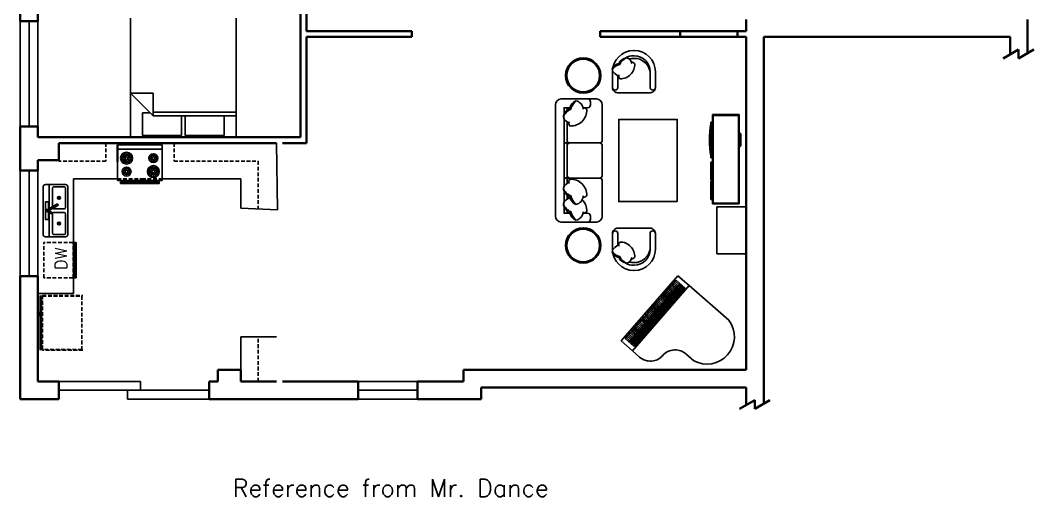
# Model space of a CAD drawing. Header units: millimetres. Extents: x -13274 to 77127, y -114744 to 1151.
# Drawn here: x 9055 to 26339, y -87446 to -79314 of the extents above; entities that cross this region are included whole.
import ezdxf

# ---------------------------------------------------------------- set-up
doc = ezdxf.new("R2010")
doc.units = ezdxf.units.MM
doc.header["$LTSCALE"] = 5
doc.linetypes.add('HIDDENX2', pattern=[19.05, 12.7, -6.35])
for name, color, linetype in [('Bed', 4, 'Continuous'), ('CLoset', 1, 'Continuous'), ('Countertop', 1, 'Continuous'), ('Countertop Hidden', 1, 'HIDDENX2'), ('Dishwasher', 4, 'HIDDENX2'), ('Living Space', 4, 'Continuous'), ('Oven', 4, 'Continuous'), ('Refrigerator', 1, 'Continuous'), ('Refrigerator Hidden', 1, 'HIDDENX2'), ('Sink', 4, 'Continuous'), ('Storage', 1, 'Continuous'), ('Stove', 4, 'Continuous'), ('text', 1, 'Continuous'), ('Upper Cabinet', 1, 'HIDDENX2'), ('Windows', 1, 'Continuous')]:
    doc.layers.add(name, color=color, linetype=linetype)
doc.layers.add('Wall', color=7, linetype='Continuous', lineweight=35)
doc.styles.add('Roman', font='romans')

# ---------------------------------------------------------------- blocks, each defined once
blk = doc.blocks.new('Faucet - single handle top')
for p, q in [((0.08, -0.26), (-2.26, -4.34)), ((-2.26, -4.34), (-1.37, -4.79)), ((-1.37, -4.79), (0.55, -0.5)), ((-0.06, -1.9), (3.57, -8.18)), ((4.43, -7.68), (0.72, -1.24))]:
    blk.add_line(p, q)
for points in [[(-0.92, -2), (-6, -2), (-6, 0), (6, 0), (6, -2), (1.16, -2)], [(-0.01, -2), (-0.12, -2)]]:
    blk.add_lwpolyline(points)
for centre, radius, start, end in [((0, -1), 0.75, 269.2246, 216.2304), ((4, -7.93), 0.5, 210, 30)]:
    blk.add_arc(centre, radius, start, end)
blk = doc.blocks.new('Piano - Baby Grand')
at = {"linetype": 'Continuous'}
for p, q in [((-29, 8.250005), (-29, -27.249995)), ((7, 1.250005), (7, 8.250005)), ((29, -20.749995), (29, -27.249995)), ((-29, -27.249995), (-29, -37.249995)), ((29, -27.249995), (-29, -27.249995)), ((-26, -36.249995), (-26, -28.249995)), ((-26, -28.249995), (26, -28.249995)), ((-25.25, -33.249995), (-25.25, -28.249995)), ((-25, -33.249995), (-25.25, -33.249995)), ((-24.75, -33.249995), (-25, -33.249995)), ((-25, -36.249995), (-25, -33.249995)), ((-24.75, -28.249995), (-24.75, -33.249995)), ((-24.25, -33.249995), (-24.25, -28.249995)), ((-24, -33.249995), (-24.25, -33.249995)), ((-23.75, -33.249995), (-24, -33.249995)), ((-24, -36.249995), (-24, -33.249995)), ((-23.75, -28.249995), (-23.75, -33.249995)), ((-23, -36.249995), (-23, -28.249995)), ((-22.25, -33.249995), (-22.25, -28.249995)), ((-22, -33.249995), (-22.25, -33.249995)), ((-21.75, -33.249995), (-22, -33.249995)), ((-22, -36.249995), (-22, -33.249995)), ((-21.75, -28.249995), (-21.75, -33.249995)), ((-21.25, -33.249995), (-21.25, -28.249995)), ((-21, -33.249995), (-21.25, -33.249995)), ((-20.75, -33.249995), (-21, -33.249995)), ((-21, -36.249995), (-21, -33.249995)), ((-20.75, -28.249995), (-20.75, -33.249995)), ((-20.25, -33.249995), (-20.25, -28.249995)), ((-20, -33.249995), (-20.25, -33.249995)), ((-19.75, -33.249995), (-20, -33.249995)), ((-20, -36.249995), (-20, -33.249995)), ((-19.75, -28.249995), (-19.75, -33.249995)), ((-19, -36.249995), (-19, -28.249995)), ((-18.25, -33.249995), (-18.25, -28.249995)), ((-18, -33.249995), (-18.25, -33.249995)), ((-17.75, -33.249995), (-18, -33.249995)), ((-18, -36.249995), (-18, -33.249995)), ((-17.75, -28.249995), (-17.75, -33.249995)), ((-17.25, -33.249995), (-17.25, -28.249995)), ((-17, -33.249995), (-17.25, -33.249995)), ((-16.75, -33.249995), (-17, -33.249995)), ((-17, -36.249995), (-17, -33.249995)), ((-16.75, -28.249995), (-16.75, -33.249995)), ((-16, -36.249995), (-16, -28.249995)), ((-15.25, -33.249995), (-15.25, -28.249995)), ((-15, -33.249995), (-15.25, -33.249995)), ((-14.75, -33.249995), (-15, -33.249995)), ((-15, -36.249995), (-15, -33.249995)), ((-14.75, -28.249995), (-14.75, -33.249995)), ((-14.25, -33.249995), (-14.25, -28.249995)), ((-14, -33.249995), (-14.25, -33.249995)), ((-13.75, -33.249995), (-14, -33.249995)), ((-14, -36.249995), (-14, -33.249995)), ((-13.75, -28.249995), (-13.75, -33.249995)), ((-13.25, -33.249995), (-13.25, -28.249995)), ((-13, -33.249995), (-13.25, -33.249995)), ((-12.75, -33.249995), (-13, -33.249995)), ((-13, -36.249995), (-13, -33.249995)), ((-12.75, -28.249995), (-12.75, -33.249995)), ((-12, -36.249995), (-12, -28.249995)), ((-11.25, -33.249995), (-11.25, -28.249995)), ((-11, -33.249995), (-11.25, -33.249995)), ((-10.75, -33.249995), (-11, -33.249995)), ((-11, -36.249995), (-11, -33.249995)), ((-10.75, -28.249995), (-10.75, -33.249995)), ((-10.25, -33.249995), (-10.25, -28.249995)), ((-10, -33.249995), (-10.25, -33.249995)), ((-9.75, -33.249995), (-10, -33.249995)), ((-10, -36.249995), (-10, -33.249995)), ((-9.75, -28.249995), (-9.75, -33.249995)), ((-9, -36.249995), (-9, -28.249995)), ((-8.25, -33.249995), (-8.25, -28.249995)), ((-8, -33.249995), (-8.25, -33.249995)), ((-7.75, -33.249995), (-8, -33.249995)), ((-8, -36.249995), (-8, -33.249995)), ((-7.75, -28.249995), (-7.75, -33.249995)), ((-7.25, -33.249995), (-7.25, -28.249995)), ((-7, -33.249995), (-7.25, -33.249995)), ((-6.75, -33.249995), (-7, -33.249995)), ((-7, -36.249995), (-7, -33.249995)), ((-6.75, -28.249995), (-6.75, -33.249995)), ((-6.25, -33.249995), (-6.25, -28.249995)), ((-6, -33.249995), (-6.25, -33.249995)), ((-5.75, -33.249995), (-6, -33.249995)), ((-6, -36.249995), (-6, -33.249995)), ((-5.75, -28.249995), (-5.75, -33.249995)), ((-5, -36.249995), (-5, -28.249995)), ((-4.25, -33.249995), (-4.25, -28.249995)), ((-4, -33.249995), (-4.25, -33.249995)), ((-3.75, -33.249995), (-4, -33.249995)), ((-4, -36.249995), (-4, -33.249995)), ((-3.75, -28.249995), (-3.75, -33.249995)), ((-3.25, -33.249995), (-3.25, -28.249995)), ((-3, -33.249995), (-3.25, -33.249995)), ((-2.75, -33.249995), (-3, -33.249995)), ((-3, -36.249995), (-3, -33.249995)), ((-2.75, -28.249995), (-2.75, -33.249995)), ((-2, -36.249995), (-2, -28.249995)), ((-1.25, -33.249995), (-1.25, -28.249995)), ((-1, -33.249995), (-1.25, -33.249995)), ((-0.75, -33.249995), (-1, -33.249995)), ((-1, -36.249995), (-1, -33.249995)), ((-0.75, -28.249995), (-0.75, -33.249995)), ((-0.25, -33.249995), (-0.25, -28.249995)), ((0, -33.249995), (-0.25, -33.249995)), ((0.25, -33.249995), (0, -33.249995)), ((0, -36.249995), (0, -33.249995)), ((0.25, -28.249995), (0.25, -33.249995)), ((0.75, -33.249995), (0.75, -28.249995)), ((1, -33.249995), (0.75, -33.249995)), ((1.25, -33.249995), (1, -33.249995)), ((1, -36.249995), (1, -33.249995)), ((1.25, -28.249995), (1.25, -33.249995)), ((2, -36.249995), (2, -28.249995)), ((2.75, -33.249995), (2.75, -28.249995)), ((3, -33.249995), (2.75, -33.249995)), ((3.25, -33.249995), (3, -33.249995)), ((3, -36.249995), (3, -33.249995)), ((3.25, -28.249995), (3.25, -33.249995)), ((3.75, -33.249995), (3.75, -28.249995)), ((4, -33.249995), (3.75, -33.249995)), ((4.25, -33.249995), (4, -33.249995)), ((4, -36.249995), (4, -33.249995)), ((4.25, -28.249995), (4.25, -33.249995)), ((5, -36.249995), (5, -28.249995)), ((5.75, -33.249995), (5.75, -28.249995)), ((6, -33.249995), (5.75, -33.249995)), ((6.25, -33.249995), (6, -33.249995)), ((6, -36.249995), (6, -33.249995)), ((6.25, -28.249995), (6.25, -33.249995)), ((6.75, -33.249995), (6.75, -28.249995)), ((7, -33.249995), (6.75, -33.249995)), ((7.25, -33.249995), (7, -33.249995)), ((7, -36.249995), (7, -33.249995)), ((7.25, -28.249995), (7.25, -33.249995)), ((7.75, -33.249995), (7.75, -28.249995)), ((8, -33.249995), (7.75, -33.249995)), ((8.25, -33.249995), (8, -33.249995)), ((8, -36.249995), (8, -33.249995)), ((8.25, -28.249995), (8.25, -33.249995)), ((9, -36.249995), (9, -28.249995)), ((9.75, -33.249995), (9.75, -28.249995)), ((10, -33.249995), (9.75, -33.249995)), ((10.25, -33.249995), (10, -33.249995)), ((10, -36.249995), (10, -33.249995)), ((10.25, -28.249995), (10.25, -33.249995)), ((10.75, -33.249995), (10.75, -28.249995)), ((11, -33.249995), (10.75, -33.249995)), ((11.25, -33.249995), (11, -33.249995)), ((11, -36.249995), (11, -33.249995)), ((11.25, -28.249995), (11.25, -33.249995)), ((12, -36.249995), (12, -28.249995)), ((12.75, -33.249995), (12.75, -28.249995)), ((13, -33.249995), (12.75, -33.249995)), ((13.25, -33.249995), (13, -33.249995)), ((13, -36.249995), (13, -33.249995)), ((13.25, -28.249995), (13.25, -33.249995)), ((13.75, -33.249995), (13.75, -28.249995)), ((14, -33.249995), (13.75, -33.249995)), ((14.25, -33.249995), (14, -33.249995)), ((14, -36.249995), (14, -33.249995)), ((14.25, -28.249995), (14.25, -33.249995)), ((14.75, -33.249995), (14.75, -28.249995)), ((15, -33.249995), (14.75, -33.249995)), ((15.25, -33.249995), (15, -33.249995)), ((15, -36.249995), (15, -33.249995)), ((15.25, -28.249995), (15.25, -33.249995)), ((16, -36.249995), (16, -28.249995)), ((16.75, -33.249995), (16.75, -28.249995)), ((17, -33.249995), (16.75, -33.249995)), ((17.25, -33.249995), (17, -33.249995)), ((17, -36.249995), (17, -33.249995)), ((17.25, -28.249995), (17.25, -33.249995)), ((17.75, -33.249995), (17.75, -28.249995)), ((18, -33.249995), (17.75, -33.249995)), ((18.25, -33.249995), (18, -33.249995)), ((18, -36.249995), (18, -33.249995)), ((18.25, -28.249995), (18.25, -33.249995)), ((19, -36.249995), (19, -28.249995)), ((19.75, -33.249995), (19.75, -28.249995)), ((20, -33.249995), (19.75, -33.249995)), ((20.25, -33.249995), (20, -33.249995)), ((20, -36.249995), (20, -33.249995)), ((20.25, -28.249995), (20.25, -33.249995)), ((20.75, -33.249995), (20.75, -28.249995)), ((21, -33.249995), (20.75, -33.249995)), ((21.25, -33.249995), (21, -33.249995)), ((21, -36.249995), (21, -33.249995)), ((21.25, -28.249995), (21.25, -33.249995)), ((21.75, -33.249995), (21.75, -28.249995)), ((22, -33.249995), (21.75, -33.249995)), ((22.25, -33.249995), (22, -33.249995)), ((22, -36.249995), (22, -33.249995)), ((22.25, -28.249995), (22.25, -33.249995)), ((23, -36.249995), (23, -28.249995)), ((23.75, -33.249995), (23.75, -28.249995)), ((24, -33.249995), (23.75, -33.249995)), ((24.25, -33.249995), (24, -33.249995)), ((24, -36.249995), (24, -33.249995)), ((24.25, -28.249995), (24.25, -33.249995)), ((24.75, -33.249995), (24.75, -28.249995)), ((25, -33.249995), (24.75, -33.249995)), ((25.25, -33.249995), (25, -33.249995)), ((25, -36.249995), (25, -33.249995)), ((25.25, -28.249995), (25.25, -33.249995)), ((26, -36.249995), (26, -28.249995)), ((29, -37.249995), (29, -27.249995)), ((-29, -37.249995), (29, -37.249995)), ((-26, -36.249995), (-25, -36.249995)), ((-25, -36.249995), (-24, -36.249995)), ((-24, -36.249995), (-23, -36.249995)), ((-23, -36.249995), (-22, -36.249995)), ((-22, -36.249995), (-21, -36.249995)), ((-21, -36.249995), (-20, -36.249995)), ((-20, -36.249995), (-19, -36.249995)), ((-19, -36.249995), (-18, -36.249995)), ((-18, -36.249995), (-17, -36.249995)), ((-17, -36.249995), (-16, -36.249995)), ((-16, -36.249995), (-15, -36.249995)), ((-15, -36.249995), (-14, -36.249995)), ((-14, -36.249995), (-13, -36.249995)), ((-13, -36.249995), (-12, -36.249995)), ((-12, -36.249995), (-11, -36.249995)), ((-11, -36.249995), (-10, -36.249995)), ((-10, -36.249995), (-9, -36.249995)), ((-9, -36.249995), (-8, -36.249995)), ((-8, -36.249995), (-7, -36.249995)), ((-7, -36.249995), (-6, -36.249995)), ((-6, -36.249995), (-5, -36.249995)), ((-5, -36.249995), (-4, -36.249995)), ((-4, -36.249995), (-3, -36.249995)), ((-3, -36.249995), (-2, -36.249995)), ((-2, -36.249995), (-1, -36.249995)), ((-1, -36.249995), (0, -36.249995)), ((0, -36.249995), (1, -36.249995)), ((1, -36.249995), (2, -36.249995)), ((2, -36.249995), (3, -36.249995)), ((3, -36.249995), (4, -36.249995)), ((4, -36.249995), (5, -36.249995)), ((5, -36.249995), (6, -36.249995)), ((6, -36.249995), (7, -36.249995)), ((7, -36.249995), (8, -36.249995)), ((8, -36.249995), (9, -36.249995)), ((9, -36.249995), (10, -36.249995)), ((10, -36.249995), (11, -36.249995)), ((11, -36.249995), (12, -36.249995)), ((12, -36.249995), (13, -36.249995)), ((13, -36.249995), (14, -36.249995)), ((14, -36.249995), (15, -36.249995)), ((15, -36.249995), (16, -36.249995)), ((16, -36.249995), (17, -36.249995)), ((17, -36.249995), (18, -36.249995)), ((18, -36.249995), (19, -36.249995)), ((19, -36.249995), (20, -36.249995)), ((20, -36.249995), (21, -36.249995)), ((21, -36.249995), (22, -36.249995)), ((22, -36.249995), (23, -36.249995)), ((23, -36.249995), (24, -36.249995)), ((24, -36.249995), (25, -36.249995)), ((25, -36.249995), (26, -36.249995))]:
    blk.add_line(p, q, dxfattribs=at)
for centre, radius, start, end in [((-11, 4.327585), 18.42241, 12.29325, 167.7067), ((18, 1.250005), 11, 177.3974, 270), ((18, -20.749995), 11, 0, 90)]:
    blk.add_arc(centre, radius, start, end, dxfattribs=at)
blk = doc.blocks.new('Entertainment Center')
at = {"linetype": 'Continuous'}
for p, q in [((-4, 0), (-5, -1)), ((4, 0), (-4, 0)), ((5, -1), (4, 0)), ((-17, -19), (-17, -1)), ((-17, -1), (43, -1)), ((-16.5, -18.5), (-16.5, -1.5)), ((-16.5, -1.5), (42.5, -1.5)), ((42.5, -1.5), (42.5, -18.5)), ((43, -1), (43, -19)), ((43, -19), (-17, -19)), ((42.5, -18.5), (-16.5, -18.5)), ((-12, -20), (-12, -19)), ((12, -20), (-12, -20)), ((12, -19), (12, -20)), ((15, -20), (15, -19)), ((27, -20), (15, -20)), ((27, -19), (27, -20)), ((28, -20), (28, -19)), ((40, -20), (28, -20)), ((40, -19), (40, -20))]:
    blk.add_line(p, q, dxfattribs=at)
blk.add_arc((0, 40), 61, 259.6111, 280.3889, dxfattribs=at)

msp = doc.modelspace()

# ---------------------------------------------------------------- linework, layer by layer
at = {"layer": 'Bed', "linetype": 'Continuous'}
for p, q in [((10935.161, -81309.327), (10935.161, -79277.326)), ((12735.16, -79277.326), (12735.16, -81309.327)), ((10935.161, -80557.487), (11321.24, -80943.567)), ((11321.24, -80557.487), (10935.161, -80557.487)), ((11321.24, -80943.567), (11321.24, -80557.487)), ((11321.24, -80882.607), (12735.16, -80882.607)), ((11138.361, -80892.767), (11270.457, -80892.767)), ((11138.361, -81278.847), (11138.361, -80892.767)), ((12735.16, -80943.567), (11321.24, -80943.567)), ((11804.681, -80943.567), (11804.681, -81278.847)), ((11865.641, -81278.847), (11865.641, -80943.567)), ((12531.961, -80943.567), (12531.961, -81278.847)), ((12735.16, -81309.327), (10935.161, -81309.327)), ((11804.681, -81278.847), (11138.361, -81278.847)), ((12531.961, -81278.847), (11865.641, -81278.847))]:
    msp.add_line(p, q, dxfattribs=at)
at = {"layer": 'CLoset'}
for p, q in [((13443.664, -82547.295), (13425.16, -81409.327)), ((12815.16, -82519.327), (13443.664, -82547.295))]:
    msp.add_line(p, q, dxfattribs=at)
at = {"layer": 'Countertop'}
for p, q in [((9965.16, -82019.327), (9965.16, -83979.327)), ((9965.16, -82019.327), (10715.16, -82019.327)), ((11477.16, -82019.327), (12815.16, -82019.327)), ((12815.16, -82019.327), (12815.16, -82519.327)), ((9965.16, -83979.327), (9355.16, -83979.327)), ((12815.16, -84719.327), (13425.16, -84719.327)), ((12815.16, -85279.327), (12815.16, -84719.327))]:
    msp.add_line(p, q, dxfattribs=at)
at = {"layer": 'Countertop Hidden'}
for p, q in [((10715.16, -82019.327), (11130.793, -82019.327)), ((11130.793, -82019.327), (11477.16, -82019.327))]:
    msp.add_line(p, q, dxfattribs=at)
at = {"layer": 'Dishwasher'}
for p, q in [((9455.16, -83708.327), (9455.16, -83108.327)), ((9955.16, -83108.327), (9455.16, -83108.327)), ((9955.16, -83708.327), (9955.16, -83108.327)), ((9965.16, -83179.727), (9955.16, -83179.727)), ((9965.16, -83230.527), (9955.16, -83230.527)), ((9965.16, -83586.127), (9955.16, -83586.127)), ((9980.56, -83636.927), (9955.16, -83636.927)), ((9955.16, -83708.327), (9455.16, -83708.327))]:
    msp.add_line(p, q, dxfattribs=at)
at = {"layer": 'Living Space', "ltscale": 0.03}
for points in [[(19520.663, -80551.405), (19795.663, -80551.405, 0.414213563), (19885.827, -80461.241), (19885.827, -80190.749, 0.414213562), (19525.171, -79830.093), (19520.663, -79830.093), (19516.155, -79830.093, 0.414213562), (19155.499, -80190.749), (19155.499, -80461.241, 0.414213563), (19245.663, -80551.405), (19520.663, -80551.405)], [(19520.663, -82863.531), (19795.663, -82863.531, -0.414213563), (19885.827, -82953.695), (19885.827, -83224.187, -0.414213562), (19525.171, -83584.843), (19520.663, -83584.843), (19516.155, -83584.843, -0.414213562), (19155.499, -83224.187), (19155.499, -82953.695, -0.414213563), (19245.663, -82863.531), (19520.663, -82863.531)]]:
    msp.add_lwpolyline(points, format="xyb", dxfattribs=at)
at = {"layer": 'Living Space'}
for points in [[(19148.125, -80145.24, -0.147729876), (19279.887, -80067.763, -0.213342759), (19396.147, -79954.128, -0.17866181)], [(19254.581, -80256.126, 0.16554063), (19282.47, -80315.692, 0.425989169), (19535.66, -80057.432, 0.121523323), (19475.557, -80021.836, -7.115464291)], [(19261.684, -80061.588, -0.306663495), (19396.147, -79954.128, -0.306329966), (19483.988, -80052.267, 0.87284716)], [(19381.887, -79955.934, -0.130591489), (19516.155, -79920.257), (19520.663, -79920.257)], [(19439.293, -79975.053, -0.072384236), (19516.155, -79965.339), (19520.663, -79965.339)], [(19795.663, -80190.749, 0.414213562), (19525.171, -79920.257), (19520.663, -79920.257)], [(19795.663, -80190.749, 0.372718911), (19525.171, -79965.339), (19520.663, -79965.339)], [(19277.303, -80258.875, -0.356772365), (19148.125, -80145.24, -0.24954205), (19265.172, -80051.596, 9.616880348)], [(19795.663, -80190.744), (19795.663, -80461.241, 0.414213562), (19840.745, -80506.323), (19840.745, -80506.323, 0.414213562), (19885.827, -80461.241)], [(19245.663, -80253.958), (19245.663, -80461.241, -0.414213562), (19200.581, -80506.323), (19200.581, -80506.323, -0.414213562), (19155.499, -80461.241)], [(18530.19, -80689.29, 0.147729876), (18444.26, -80835.425, 0.213342759), (18318.229, -80964.369, 0.17866181)], [(18656.221, -80832.56, 0.356772365), (18530.19, -80689.29, 0.24954205), (18426.33, -80819.106, -9.616880348)], [(18730.663, -80657.468, -0.414213562), (18780.663, -80707.468), (18780.663, -80757.468, -0.414213562), (18730.663, -80807.468), (18653.195, -80807.468)], [(18437.412, -80815.237, 0.306663495), (18318.229, -80964.369, 0.306329966), (18427.074, -81061.792, -0.87284716)], [(18380.663, -80845.624), (18380.663, -80827.468, 0.414213562), (18360.663, -80807.468), (18350.663, -80807.468, 0.414213562), (18330.663, -80827.468)], [(18330.663, -80827.468), (18330.663, -80912.654, 0.414213562)], [(18653.172, -80807.359, -0.16554063), (18719.236, -80838.291, -0.425989169), (18432.803, -81119.1, -0.121523323), (18393.323, -81052.442, 7.115464291)], [(18330.663, -80995.836), (18330.663, -81387.468, 0.414213562), (18350.663, -81407.468), (18360.663, -81407.468, 0.414213562), (18380.663, -81387.468), (18380.663, -81046.183, 0.414213562)], [(18380.663, -81357.468, 0.414213562), (18430.663, -81407.468), (18930.663, -81407.468, 0.414213562)], [(18380.663, -81457.468, -0.414213562), (18430.663, -81407.468)], [(18437.412, -82330.351, -0.306663495), (18318.229, -82181.219, -0.306329966), (18427.074, -82083.796, 0.87284716)], [(18330.663, -82149.752), (18330.663, -82027.468, -0.414213562), (18350.663, -82007.468), (18360.663, -82007.468, -0.414213562), (18380.663, -82027.468), (18380.663, -82099.405, -0.414213562)], [(18380.663, -81957.468, 0.414213562), (18430.663, -82007.468)], [(18380.663, -82057.468, -0.414213562), (18430.663, -82007.468), (18930.663, -82007.468, -0.414213562)], [(18653.172, -82338.229, 0.16554063), (18719.236, -82307.297, 0.425989169), (18432.803, -82026.487, 0.121523323), (18393.323, -82093.146, -7.115464291)], [(18530.19, -82456.298, -0.147729876), (18444.26, -82310.163, -0.213342759), (18318.229, -82181.219, -0.17866181)], [(18330.663, -82419.1), (18330.663, -82232.934, -0.414213562)], [(18437.412, -82599.699, -0.306663495), (18318.229, -82450.567, -0.306329966), (18427.074, -82353.144, 0.87284716)], [(18380.663, -82299.964), (18380.663, -82368.753, -0.414213562)], [(18412.87, -82320.575, 0.071865379), (18393.323, -82362.494, -7.115464291)], [(18656.221, -82313.028, -0.356772365), (18530.19, -82456.298, -0.24954205), (18426.33, -82326.482, 9.616880348)], [(18653.172, -82607.577, 0.16554063), (18719.236, -82576.645, 0.200231147), (18638.777, -82378.164, 0.121523323)], [(18530.19, -82725.646, -0.147729876), (18444.26, -82579.511, -0.213342759), (18318.229, -82450.567, -0.17866181)], [(18330.663, -82502.282), (18330.663, -82607.468), (18428.925, -82607.468, -0.414213562)], [(18330.663, -82587.468), (18330.663, -82502.282, -0.414213562)], [(18380.663, -82569.312), (18380.663, -82587.468, -0.414213562), (18360.663, -82607.468), (18350.663, -82607.468, -0.414213562), (18330.663, -82587.468)], [(18656.221, -82582.376, -0.356772365), (18530.19, -82725.646, -0.24954205), (18426.33, -82595.83, 9.616880348)], [(18653.195, -82607.468), (18730.663, -82607.468, -0.414213562), (18780.663, -82657.468), (18780.663, -82707.468, -0.414213562), (18730.663, -82757.468)], [(19245.663, -83160.978), (19245.663, -82953.695, 0.414213562), (19200.581, -82908.613), (19200.581, -82908.613, 0.414213562), (19155.499, -82953.695)], [(19795.663, -83224.192), (19795.663, -82953.695, -0.414213562), (19840.745, -82908.613), (19840.745, -82908.613, -0.414213562), (19885.827, -82953.695)], [(19254.581, -83158.81, -0.16554063), (19282.47, -83099.244, -0.425989169), (19535.66, -83357.504, -0.121523323), (19475.557, -83393.1, 7.115464291)], [(19277.303, -83156.061, 0.356772365), (19148.125, -83269.696, 0.24954205), (19265.172, -83363.34, -9.616880348)], [(19148.125, -83269.696, 0.147729876), (19279.887, -83347.173, 0.213342759), (19396.147, -83460.808, 0.17866181)], [(19795.663, -83224.187, -0.372718911), (19525.171, -83449.597), (19520.663, -83449.597)], [(19795.663, -83224.187, -0.414213562), (19525.171, -83494.679), (19520.663, -83494.679)], [(19261.684, -83353.348, 0.306663495), (19396.147, -83460.808, 0.306329966), (19483.988, -83362.669, -0.87284716)], [(19381.887, -83459.002, 0.130591489), (19516.155, -83494.679), (19520.663, -83494.679)], [(19439.293, -83439.883, 0.072384236), (19516.155, -83449.597), (19520.663, -83449.597)]]:
    msp.add_lwpolyline(points, format="xyb", dxfattribs=at)
at = {"layer": 'Living Space', "ltscale": 0.03}
msp.add_lwpolyline([(18880.663, -80657.468, -0.414213562), (18980.663, -80757.468), (18980.663, -81357.468, -0.414213562), (18930.663, -81407.468, -0.414213562), (18980.663, -81457.468), (18980.663, -81957.468, -0.414213562), (18930.663, -82007.468, -0.414213562), (18980.663, -82057.468), (18980.663, -82657.468, -0.414213562), (18880.663, -82757.468), (18280.663, -82757.468, -0.414213562), (18180.663, -82657.468), (18180.663, -80757.468, -0.414213562), (18280.663, -80657.468)], format="xyb", close=True, dxfattribs=at)
at = {"layer": 'Living Space'}
for points in [[(18428.925, -80807.468), (18330.663, -80807.468), (18330.663, -80912.654)], [(18330.663, -80995.836), (18330.663, -82149.752)], [(18330.663, -82232.934), (18330.663, -82419.1)]]:
    msp.add_lwpolyline(points, dxfattribs=at)
at = {"layer": 'Living Space', "ltscale": 0.03}
msp.add_lwpolyline([(20260.663, -82407.468), (20260.663, -81007.468), (19260.663, -81007.468), (19260.663, -82407.468)], close=True, dxfattribs=at)
at = {"layer": 'Living Space'}
msp.add_lwpolyline([(18330.663, -81987.468), (18330.663, -81427.468, -0.414213562), (18350.663, -81407.468), (18360.663, -81407.468, -0.414213562), (18380.663, -81427.468), (18380.663, -81987.468, -0.414213562), (18360.663, -82007.468), (18350.663, -82007.468, -0.414213562)], format="xyb", close=True, dxfattribs=at)
at = {"layer": 'Living Space', "ltscale": 0.03}
for centre in [(18655.663, -80257.468), (18655.663, -83157.468)]:
    msp.add_circle(centre, 300, dxfattribs=at)
at = {"layer": 'Living Space'}
for centre in [(18655.663, -80257.468), (18655.663, -83157.468)]:
    msp.add_circle(centre, 280, dxfattribs=at)
at = {"layer": 'Oven'}
for p, q in [((10715.16, -82048.927), (10715.16, -81439.327)), ((10715.16, -81439.327), (11477.16, -81439.327)), ((10715.16, -81515.527), (11477.16, -81515.527)), ((11477.16, -81439.327), (11477.16, -82048.927)), ((11477.16, -82048.927), (10715.16, -82048.927)), ((10867.56, -82048.927), (10867.56, -82074.327)), ((10918.36, -82074.327), (10918.36, -82048.927)), ((11273.96, -82074.327), (11273.96, -82048.927)), ((11324.76, -82048.927), (11324.76, -82074.327))]:
    msp.add_line(p, q, dxfattribs=at)
msp.add_lwpolyline([(10765.96, -82099.727), (10765.96, -82074.327), (11426.36, -82074.327), (11426.36, -82099.727)], close=True, dxfattribs=at)
for centre, radius in [((10867.56, -81667.927), 101.6), ((10867.56, -81667.927), 76.2), ((10867.56, -81667.927), 50.8), ((10867.56, -81667.927), 25.4), ((11324.76, -81667.927), 76.2), ((11324.76, -81667.927), 50.8), ((11324.76, -81667.927), 25.4), ((10867.56, -81896.527), 76.2), ((10867.56, -81896.527), 50.8), ((10867.56, -81896.527), 25.4), ((11324.76, -81896.527), 101.6), ((11324.76, -81896.527), 76.2), ((11324.76, -81896.527), 50.8), ((11324.76, -81896.527), 25.4)]:
    msp.add_circle(centre, radius, dxfattribs=at)
at = {"layer": 'Refrigerator'}
for p, q in [((9418.387, -84020.133), (9418.387, -84934.533)), ((9367.587, -84299.533), (9367.587, -84350.333)), ((9392.987, -84299.533), (9367.587, -84299.533)), ((9418.387, -84324.933), (9367.587, -84324.933)), ((9367.587, -84350.333), (9392.987, -84350.333))]:
    msp.add_line(p, q, dxfattribs=at)
msp.add_lwpolyline([(9433.387, -84934.533), (9392.987, -84934.533), (9392.987, -84020.133), (9433.387, -84020.133)], dxfattribs=at)
at = {"layer": 'Refrigerator Hidden'}
for p, q in [((9433.387, -84020.133), (10104.187, -84020.133)), ((10104.187, -84934.533), (9433.387, -84934.533))]:
    msp.add_line(p, q, dxfattribs=at)
msp.add_lwpolyline([(10104.187, -84020.133), (10104.187, -84934.533)], dxfattribs=at)
at = {"layer": 'Sink'}
for p, q in [((9445.16, -82970.227), (9445.16, -82157.427)), ((9483.26, -82119.327), (9827.06, -82119.327)), ((9546.76, -83008.327), (9546.76, -82119.327)), ((9604.86, -82506.677), (9604.86, -82182.827)), ((9801.66, -82157.427), (9630.26, -82157.427)), ((9827.06, -82182.827), (9827.06, -82506.677)), ((9865.16, -82157.427), (9865.16, -82970.227)), ((9630.26, -82532.077), (9801.66, -82532.077)), ((9801.66, -82595.577), (9630.26, -82595.577)), ((9604.86, -82944.827), (9604.86, -82620.977)), ((9827.06, -82620.977), (9827.06, -82944.827)), ((9827.06, -83008.327), (9483.26, -83008.327)), ((9630.26, -82970.227), (9801.66, -82970.227))]:
    msp.add_line(p, q, dxfattribs=at)
for centre, radius in [((9715.96, -82344.752), 25.4), ((9715.96, -82344.752), 12.7), ((9715.96, -82782.902), 25.4), ((9715.96, -82782.902), 12.7)]:
    msp.add_circle(centre, radius, dxfattribs=at)
for centre, radius, start, end in [((9483.26, -82157.427), 38.1, 90, 180), ((9630.26, -82182.827), 25.4, 90, 180), ((9801.66, -82182.827), 25.4, 0, 90), ((9827.06, -82157.427), 38.1, 0, 90), ((9630.26, -82506.677), 25.4, 180, 270), ((9630.26, -82620.977), 25.4, 90, 180), ((9801.66, -82506.677), 25.4, 270, 0), ((9801.66, -82620.977), 25.4, 0, 90), ((9630.26, -82944.827), 25.4, 180, 270), ((9801.66, -82944.827), 25.4, 270, 0), ((9483.26, -82970.227), 38.1, 180, 270), ((9827.06, -82970.227), 38.1, 270, 0)]:
    msp.add_arc(centre, radius, start, end, dxfattribs=at)
at = {"layer": 'Storage'}
for p, q in [((20935.16, -83298.765), (20935.16, -82498.765)), ((20935.16, -82498.765), (21435.16, -82498.765)), ((21435.16, -83298.765), (20935.16, -83298.765))]:
    msp.add_line(p, q, dxfattribs=at)
at = {"layer": 'Stove'}
for p, q in [((9980.56, -83708.327), (9980.56, -83108.327)), ((9980.56, -83108.327), (10005.96, -83108.327)), ((10005.96, -83108.327), (10005.96, -83708.327)), ((9965.16, -83179.727), (9980.56, -83179.727)), ((9980.56, -83230.527), (9965.16, -83230.527)), ((9980.56, -83586.127), (9965.16, -83586.127)), ((9980.56, -83708.327), (10005.96, -83708.327))]:
    msp.add_line(p, q, dxfattribs=at)
at = {"layer": 'Upper Cabinet'}
for p, q in [((10515.16, -81409.327), (10515.16, -81719.327)), ((11677.16, -81409.327), (11677.16, -81719.327)), ((9715.16, -81719.327), (9715.16, -81699.327)), ((10515.16, -81719.327), (9715.16, -81719.327)), ((11677.16, -81719.327), (13115.16, -81719.327)), ((13115.16, -81719.327), (13115.16, -82519.327)), ((9433.387, -84010.133), (9433.387, -84944.533)), ((9433.387, -84010.133), (10124.187, -84010.133)), ((13115.16, -85479.327), (13115.16, -84719.327)), ((10124.187, -84944.533), (9433.387, -84944.533))]:
    msp.add_line(p, q, dxfattribs=at)
at = {"layer": 'Wall'}
for p, q in [((9055.16, -75539.327), (9055.16, -79329.327)), ((13935.16, -79499.327), (13935.16, -76379.327)), ((13835.16, -76479.327), (13835.16, -81309.327)), ((9355.16, -79329.327), (9355.16, -77629.327)), ((9055.16, -79329.327), (9355.16, -79329.327)), ((21435.16, -79499.327), (21435.16, -79299.327)), ((26235.16, -79299.327), (26235.16, -79599.327)), ((15735.16, -79499.327), (13935.16, -79499.327)), ((15735.16, -79599.327), (15735.16, -79499.327)), ((21285.16, -79499.327), (18945.627, -79499.327)), ((18945.627, -79599.327), (18945.627, -79499.327)), ((20311.16, -79599.327), (20311.16, -79499.327)), ((21285.16, -79599.327), (21285.16, -79499.327)), ((21435.16, -79499.327), (21285.16, -79499.327)), ((15735.16, -79599.327), (13935.16, -79599.327)), ((13935.16, -81409.327), (13935.16, -79599.327)), ((21285.16, -79599.327), (18945.627, -79599.327)), ((21435.16, -79599.327), (21285.16, -79599.327)), ((21435.16, -85279.327), (21435.16, -79599.327)), ((25935.16, -79599.327), (21735.16, -79599.327)), ((21735.16, -79599.327), (21735.16, -85579.327)), ((25935.16, -79599.327), (25935.16, -79899.327)), ((26235.16, -79599.327), (26235.16, -79875.96)), ((26079.185, -79816.013), (25819.377, -79966.013)), ((26079.185, -79816.013), (26079.185, -79966.013)), ((26338.992, -79816.013), (26079.185, -79966.013)), ((9355.16, -81129.327), (9055.16, -81129.327)), ((9055.16, -81129.327), (9055.16, -81879.327)), ((9355.16, -81309.327), (9355.16, -81129.327)), ((9715.16, -81309.327), (9355.16, -81309.327)), ((9715.16, -81309.327), (13835.16, -81309.327)), ((9715.16, -81699.327), (9715.16, -81409.327)), ((9715.16, -81409.327), (13425.16, -81409.327)), ((10715.16, -81729.327), (10715.16, -81439.327)), ((13525.16, -81409.327), (13935.16, -81409.327)), ((9355.16, -81879.327), (9355.16, -81699.327)), ((9355.16, -81699.327), (9715.16, -81699.327)), ((9055.16, -81879.327), (9355.16, -81879.327)), ((9055.16, -85779.327), (9055.16, -83679.327)), ((9055.16, -83679.327), (9355.16, -83679.327)), ((9355.16, -83679.327), (9355.16, -85479.327)), ((12425.16, -85479.327), (12425.16, -85279.327)), ((12425.16, -85279.327), (12815.16, -85279.327)), ((12815.16, -85279.327), (12815.16, -85479.327)), ((16615.16, -85479.327), (16615.16, -85279.327)), ((16615.16, -85279.327), (21435.16, -85279.327)), ((9355.16, -85479.327), (9715.16, -85479.327)), ((9715.16, -85479.327), (9715.16, -85779.327)), ((12275.16, -85479.327), (12275.16, -85779.327)), ((12275.16, -85479.327), (12425.16, -85479.327)), ((12815.16, -85479.327), (13425.16, -85479.327)), ((13355.16, -85479.327), (13355.16, -85479.327)), ((13525.16, -85479.327), (14815.16, -85479.327)), ((14815.16, -85479.327), (14815.16, -85779.327)), ((15831.16, -85479.327), (15831.16, -85779.327)), ((15831.16, -85479.327), (16615.16, -85479.327)), ((16915.16, -85579.327), (16915.16, -85779.327)), ((16915.16, -85579.327), (21435.16, -85579.327)), ((21435.16, -85579.327), (21435.16, -85879.327)), ((21735.16, -85579.327), (21735.16, -85859.013)), ((9715.16, -85779.327), (9055.16, -85779.327)), ((14815.16, -85779.327), (12275.16, -85779.327)), ((15831.16, -85779.327), (16615.16, -85779.327)), ((16615.16, -85779.327), (16915.16, -85779.327)), ((21580.467, -85798.325), (21320.659, -85948.325)), ((21580.467, -85798.325), (21580.467, -85948.325)), ((21840.275, -85798.325), (21580.467, -85948.325))]:
    msp.add_line(p, q, dxfattribs=at)
at = {"layer": 'Windows'}
for p, q in [((9055.16, -79329.327), (9055.16, -81129.327)), ((9205.16, -79329.327), (9205.16, -81129.327)), ((9355.16, -79329.327), (9355.16, -81129.327)), ((9055.16, -81879.327), (9055.16, -83679.327)), ((9205.16, -81879.327), (9205.16, -83679.327)), ((9355.16, -81879.327), (9355.16, -83679.327)), ((9715.16, -85479.327), (11108.04, -85479.327)), ((11108.04, -85479.327), (11108.04, -85629.327)), ((14815.16, -85479.327), (15831.16, -85479.327)), ((9715.16, -85629.327), (12275.16, -85629.327)), ((10882.28, -85629.327), (10882.28, -85779.327)), ((14815.16, -85629.327), (15831.16, -85629.327)), ((12275.16, -85779.327), (10882.28, -85779.327)), ((14815.16, -85779.327), (15831.16, -85779.327))]:
    msp.add_line(p, q, dxfattribs=at)

# ---------------------------------------------------------------- block references
at = {"layer": 'Living Space', "xscale": 25.4, "yscale": 25.4, "zscale": 25.4, "rotation": 270}
msp.add_blockref('Entertainment Center', (21341.943, -81356.565), dxfattribs=at)
at = {"layer": 'Sink', "xscale": 25.4, "yscale": 25.4, "zscale": 25.4, "rotation": 90}
msp.add_blockref('Faucet - single handle top', (9486.36, -82563.827), dxfattribs=at)
at = {"layer": 'Windows', "xscale": 25.4, "yscale": 25.4, "zscale": 25.4, "rotation": 228.9546459047732}
msp.add_blockref('Piano - Baby Grand', (20499.524, -84853.194), dxfattribs=at)

# ---------------------------------------------------------------- texts
at = {"layer": 'Countertop', "insert": (9647.652, -83573.327), "char_height": 200, "attachment_point": 1, "rotation": 90, "style": 'Roman'}
msp.add_mtext_dynamic_manual_height_columns('DW', width=349.03036, gutter_width=50, heights=[0], dxfattribs=at)
at = {"layer": 'text', "insert": (12678.808, -87145.921), "char_height": 300, "attachment_point": 1, "style": 'Roman'}
msp.add_mtext_dynamic_manual_height_columns('Reference from Mr. Dance   ', width=6911.00997, gutter_width=50, heights=[0], dxfattribs=at)

doc.saveas('drawing.dxf')
